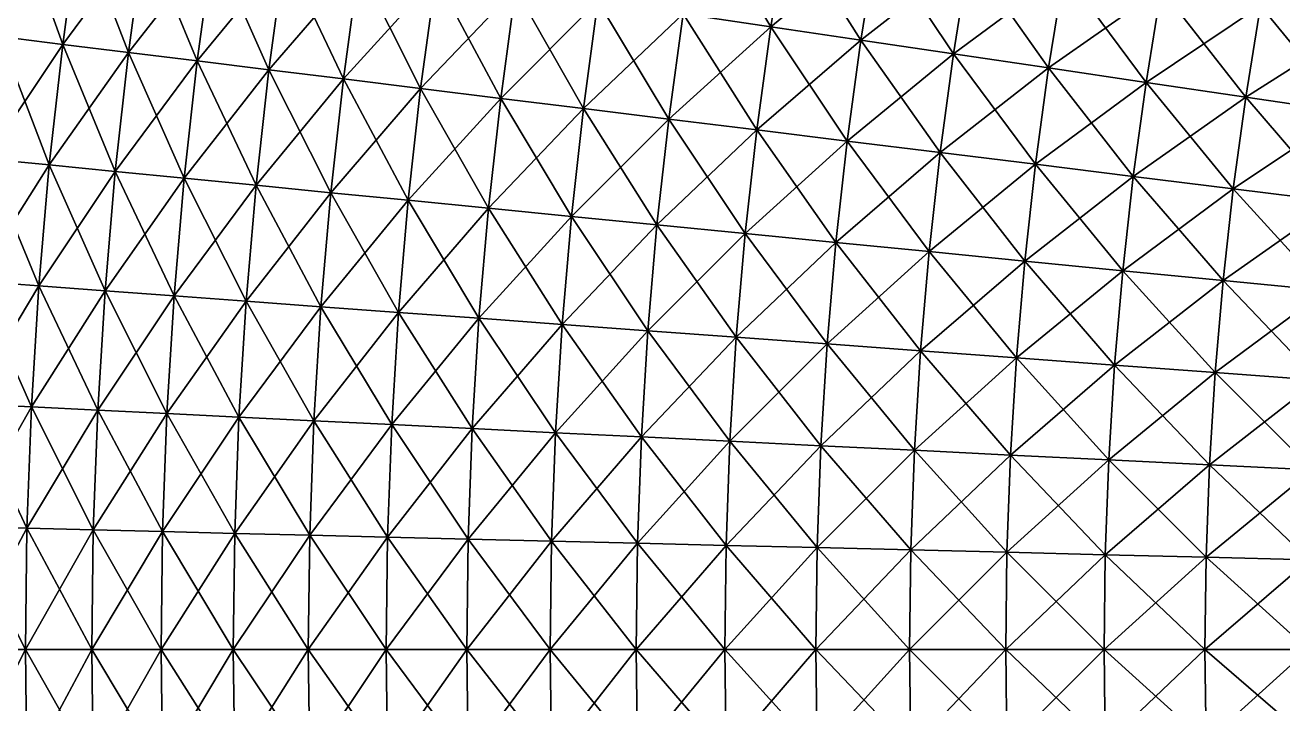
# Model space of a CAD drawing. Extents: x -1 to 0.97, y -0.99 to 0.99.
# Drawn here: x -0.8833 to -0.6619, y -0.0105 to 0.109 of the extents above; entities that cross this region are included whole.
import ezdxf

# ---------------------------------------------------------------- set-up
doc = ezdxf.new("R2010")
doc.units = 0

msp = doc.modelspace()

# ---------------------------------------------------------------- linework, layer by layer
for points in [[(-0.88782, 0.10699, 0.44673), (-0.87387, 0.1268, 0.46838), (-0.88491, 0.12843, 0.44673)], [(-0.87674, 0.10562, -0.46838), (-0.88782, 0.10699, -0.44673), (-0.88491, 0.12843, -0.44673)], [(-0.87674, 0.10562, -0.46838), (-0.88491, 0.12843, -0.44673), (-0.87387, 0.1268, -0.46838)], [(-0.75208, 0.10873, -0.64899), (-0.76751, 0.11102, -0.63033), (-0.76454, 0.12951, -0.63033)], [(-0.75208, 0.10873, -0.64899), (-0.76454, 0.12951, -0.63033), (-0.74917, 0.12685, -0.64899)], [(-0.88782, 0.10699, 0.44673), (-0.87674, 0.10562, 0.46838), (-0.87387, 0.1268, 0.46838)], [(-0.87674, 0.10562, 0.46838), (-0.86231, 0.12508, 0.48974), (-0.87387, 0.1268, 0.46838)], [(-0.86515, 0.10419, -0.48974), (-0.87674, 0.10562, -0.46838), (-0.87387, 0.1268, -0.46838)], [(-0.86515, 0.10419, -0.48974), (-0.87387, 0.1268, -0.46838), (-0.86231, 0.12508, -0.48974)], [(-0.76751, 0.11102, 0.63033), (-0.75208, 0.10873, 0.64899), (-0.74917, 0.12685, 0.64899)], [(-0.73621, 0.10638, -0.66726), (-0.75208, 0.10873, -0.64899), (-0.74917, 0.12685, -0.64899)], [(-0.75208, 0.10873, 0.64899), (-0.73336, 0.1241, 0.66726), (-0.74917, 0.12685, 0.64899)], [(-0.73621, 0.10638, -0.66726), (-0.74917, 0.12685, -0.64899), (-0.73336, 0.1241, -0.66726)], [(-0.87674, 0.10562, 0.46838), (-0.86515, 0.10419, 0.48974), (-0.86231, 0.12508, 0.48974)], [(-0.86515, 0.10419, 0.48974), (-0.85024, 0.12329, 0.51081), (-0.86231, 0.12508, 0.48974)], [(-0.85304, 0.1027, -0.51081), (-0.86515, 0.10419, -0.48974), (-0.86231, 0.12508, -0.48974)], [(-0.85304, 0.1027, -0.51081), (-0.86231, 0.12508, -0.48974), (-0.85024, 0.12329, -0.51081)], [(-0.75208, 0.10873, 0.64899), (-0.73621, 0.10638, 0.66726), (-0.73336, 0.1241, 0.66726)], [(-0.7199, 0.10396, -0.68512), (-0.73621, 0.10638, -0.66726), (-0.73336, 0.1241, -0.66726)], [(-0.73621, 0.10638, 0.66726), (-0.71711, 0.12128, 0.68512), (-0.73336, 0.1241, 0.66726)], [(-0.7199, 0.10396, -0.68512), (-0.73336, 0.1241, -0.66726), (-0.71711, 0.12128, -0.68512)], [(-0.86515, 0.10419, 0.48974), (-0.85304, 0.1027, 0.51081), (-0.85024, 0.12329, 0.51081)], [(-0.85304, 0.1027, 0.51081), (-0.83767, 0.12143, 0.53157), (-0.85024, 0.12329, 0.51081)], [(-0.84043, 0.10114, -0.53157), (-0.85304, 0.1027, -0.51081), (-0.85024, 0.12329, -0.51081)], [(-0.84043, 0.10114, -0.53157), (-0.85024, 0.12329, -0.51081), (-0.83767, 0.12143, -0.53157)], [(-0.85304, 0.1027, 0.51081), (-0.84043, 0.10114, 0.53157), (-0.83767, 0.12143, 0.53157)], [(-0.84043, 0.10114, 0.53157), (-0.8246, 0.11949, 0.55201), (-0.83767, 0.12143, 0.53157)], [(-0.82731, 0.09953, -0.55201), (-0.84043, 0.10114, -0.53157), (-0.83767, 0.12143, -0.53157)], [(-0.82731, 0.09953, -0.55201), (-0.83767, 0.12143, -0.53157), (-0.8246, 0.11949, -0.55201)], [(-0.73621, 0.10638, 0.66726), (-0.7199, 0.10396, 0.68512), (-0.71711, 0.12128, 0.68512)], [(-0.70316, 0.10147, -0.70258), (-0.7199, 0.10396, -0.68512), (-0.71711, 0.12128, -0.68512)], [(-0.7199, 0.10396, 0.68512), (-0.70044, 0.11839, 0.70258), (-0.71711, 0.12128, 0.68512)], [(-0.70316, 0.10147, -0.70258), (-0.71711, 0.12128, -0.68512), (-0.70044, 0.11839, -0.70258)], [(-0.84043, 0.10114, 0.53157), (-0.82731, 0.09953, 0.55201), (-0.8246, 0.11949, 0.55201)], [(-0.81371, 0.09785, -0.57212), (-0.82731, 0.09953, -0.55201), (-0.8246, 0.11949, -0.55201)], [(-0.82731, 0.09953, 0.55201), (-0.81104, 0.11748, 0.57212), (-0.8246, 0.11949, 0.55201)], [(-0.82731, 0.09953, 0.55201), (-0.81371, 0.09785, 0.57212), (-0.81104, 0.11748, 0.57212)], [(-0.81371, 0.09785, -0.57212), (-0.8246, 0.11949, -0.55201), (-0.81104, 0.11748, -0.57212)], [(-0.79962, 0.09611, -0.59188), (-0.81371, 0.09785, -0.57212), (-0.81104, 0.11748, -0.57212)], [(-0.81371, 0.09785, 0.57212), (-0.797, 0.11539, 0.59188), (-0.81104, 0.11748, 0.57212)], [(-0.79962, 0.09611, -0.59188), (-0.81104, 0.11748, -0.57212), (-0.797, 0.11539, -0.59188)], [(-0.7199, 0.10396, 0.68512), (-0.70316, 0.10147, 0.70258), (-0.70044, 0.11839, 0.70258)], [(-0.70316, 0.10147, 0.70258), (-0.68335, 0.11542, 0.71961), (-0.70044, 0.11839, 0.70258)], [(-0.686, 0.09893, -0.71961), (-0.70316, 0.10147, -0.70258), (-0.70044, 0.11839, -0.70258)], [(-0.686, 0.09893, -0.71961), (-0.70044, 0.11839, -0.70258), (-0.68335, 0.11542, -0.71961)], [(-0.81371, 0.09785, 0.57212), (-0.79962, 0.09611, 0.59188), (-0.797, 0.11539, 0.59188)], [(-0.78506, 0.09431, -0.61129), (-0.79962, 0.09611, -0.59188), (-0.797, 0.11539, -0.59188)], [(-0.79962, 0.09611, 0.59188), (-0.78249, 0.11324, 0.61129), (-0.797, 0.11539, 0.59188)], [(-0.78506, 0.09431, -0.61129), (-0.797, 0.11539, -0.59188), (-0.78249, 0.11324, -0.61129)], [(-0.70316, 0.10147, 0.70258), (-0.686, 0.09893, 0.71961), (-0.68335, 0.11542, 0.71961)], [(-0.686, 0.09893, 0.71961), (-0.66586, 0.11239, 0.7362), (-0.68335, 0.11542, 0.71961)], [(-0.66844, 0.09632, -0.7362), (-0.686, 0.09893, -0.71961), (-0.68335, 0.11542, -0.71961)], [(-0.66844, 0.09632, -0.7362), (-0.68335, 0.11542, -0.71961), (-0.66586, 0.11239, -0.7362)], [(-0.79962, 0.09611, 0.59188), (-0.78506, 0.09431, 0.61129), (-0.78249, 0.11324, 0.61129)], [(-0.77003, 0.09246, -0.63033), (-0.78506, 0.09431, -0.61129), (-0.78249, 0.11324, -0.61129)], [(-0.78506, 0.09431, 0.61129), (-0.76751, 0.11102, 0.63033), (-0.78249, 0.11324, 0.61129)], [(-0.77003, 0.09246, -0.63033), (-0.78249, 0.11324, -0.61129), (-0.76751, 0.11102, -0.63033)], [(-0.78506, 0.09431, 0.61129), (-0.77003, 0.09246, 0.63033), (-0.76751, 0.11102, 0.63033)], [(-0.75455, 0.09055, -0.64899), (-0.77003, 0.09246, -0.63033), (-0.76751, 0.11102, -0.63033)], [(-0.77003, 0.09246, 0.63033), (-0.75208, 0.10873, 0.64899), (-0.76751, 0.11102, 0.63033)], [(-0.75455, 0.09055, -0.64899), (-0.76751, 0.11102, -0.63033), (-0.75208, 0.10873, -0.64899)], [(-0.686, 0.09893, 0.71961), (-0.66844, 0.09632, 0.7362), (-0.66586, 0.11239, 0.7362)], [(-0.66844, 0.09632, 0.7362), (-0.64797, 0.10929, 0.75236), (-0.66586, 0.11239, 0.7362)], [(-0.65049, 0.09366, -0.75236), (-0.66844, 0.09632, -0.7362), (-0.66586, 0.11239, -0.7362)], [(-0.65049, 0.09366, -0.75236), (-0.66586, 0.11239, -0.7362), (-0.64797, 0.10929, -0.75236)], [(-0.77003, 0.09246, 0.63033), (-0.75455, 0.09055, 0.64899), (-0.75208, 0.10873, 0.64899)], [(-0.73862, 0.08859, -0.66726), (-0.75455, 0.09055, -0.64899), (-0.75208, 0.10873, -0.64899)], [(-0.75455, 0.09055, 0.64899), (-0.73621, 0.10638, 0.66726), (-0.75208, 0.10873, 0.64899)], [(-0.73862, 0.08859, -0.66726), (-0.75208, 0.10873, -0.64899), (-0.73621, 0.10638, -0.66726)], [(-0.66844, 0.09632, 0.7362), (-0.65049, 0.09366, 0.75236), (-0.64797, 0.10929, 0.75236)], [(-0.8902, 0.08548, 0.44673), (-0.87674, 0.10562, 0.46838), (-0.88782, 0.10699, 0.44673)], [(-0.8791, 0.08438, -0.46838), (-0.8902, 0.08548, -0.44673), (-0.88782, 0.10699, -0.44673)], [(-0.8791, 0.08438, -0.46838), (-0.88782, 0.10699, -0.44673), (-0.87674, 0.10562, -0.46838)], [(-0.75455, 0.09055, 0.64899), (-0.73862, 0.08859, 0.66726), (-0.73621, 0.10638, 0.66726)], [(-0.72226, 0.08657, -0.68512), (-0.73862, 0.08859, -0.66726), (-0.73621, 0.10638, -0.66726)], [(-0.73862, 0.08859, 0.66726), (-0.7199, 0.10396, 0.68512), (-0.73621, 0.10638, 0.66726)], [(-0.72226, 0.08657, -0.68512), (-0.73621, 0.10638, -0.66726), (-0.7199, 0.10396, -0.68512)], [(-0.8902, 0.08548, 0.44673), (-0.8791, 0.08438, 0.46838), (-0.87674, 0.10562, 0.46838)], [(-0.8791, 0.08438, 0.46838), (-0.86515, 0.10419, 0.48974), (-0.87674, 0.10562, 0.46838)], [(-0.86747, 0.08324, -0.48974), (-0.8791, 0.08438, -0.46838), (-0.87674, 0.10562, -0.46838)], [(-0.8791, 0.08438, 0.46838), (-0.86747, 0.08324, 0.48974), (-0.86515, 0.10419, 0.48974)], [(-0.86747, 0.08324, -0.48974), (-0.87674, 0.10562, -0.46838), (-0.86515, 0.10419, -0.48974)], [(-0.86747, 0.08324, 0.48974), (-0.85304, 0.1027, 0.51081), (-0.86515, 0.10419, 0.48974)], [(-0.85533, 0.08204, -0.51081), (-0.86747, 0.08324, -0.48974), (-0.86515, 0.10419, -0.48974)], [(-0.85533, 0.08204, -0.51081), (-0.86515, 0.10419, -0.48974), (-0.85304, 0.1027, -0.51081)], [(-0.86747, 0.08324, 0.48974), (-0.85533, 0.08204, 0.51081), (-0.85304, 0.1027, 0.51081)], [(-0.85533, 0.08204, 0.51081), (-0.84043, 0.10114, 0.53157), (-0.85304, 0.1027, 0.51081)], [(-0.84268, 0.0808, -0.53157), (-0.85533, 0.08204, -0.51081), (-0.85304, 0.1027, -0.51081)], [(-0.84268, 0.0808, -0.53157), (-0.85304, 0.1027, -0.51081), (-0.84043, 0.10114, -0.53157)], [(-0.73862, 0.08859, 0.66726), (-0.72226, 0.08657, 0.68512), (-0.7199, 0.10396, 0.68512)], [(-0.70546, 0.0845, -0.70258), (-0.72226, 0.08657, -0.68512), (-0.7199, 0.10396, -0.68512)], [(-0.72226, 0.08657, 0.68512), (-0.70316, 0.10147, 0.70258), (-0.7199, 0.10396, 0.68512)], [(-0.70546, 0.0845, -0.70258), (-0.7199, 0.10396, -0.68512), (-0.70316, 0.10147, -0.70258)], [(-0.85533, 0.08204, 0.51081), (-0.84268, 0.0808, 0.53157), (-0.84043, 0.10114, 0.53157)], [(-0.84268, 0.0808, 0.53157), (-0.82731, 0.09953, 0.55201), (-0.84043, 0.10114, 0.53157)], [(-0.82953, 0.0795, -0.55201), (-0.84268, 0.0808, -0.53157), (-0.84043, 0.10114, -0.53157)], [(-0.82953, 0.0795, -0.55201), (-0.84043, 0.10114, -0.53157), (-0.82731, 0.09953, -0.55201)], [(-0.72226, 0.08657, 0.68512), (-0.70546, 0.0845, 0.70258), (-0.70316, 0.10147, 0.70258)], [(-0.70546, 0.0845, 0.70258), (-0.686, 0.09893, 0.71961), (-0.70316, 0.10147, 0.70258)], [(-0.68825, 0.08237, -0.71961), (-0.70546, 0.0845, -0.70258), (-0.70316, 0.10147, -0.70258)], [(-0.68825, 0.08237, -0.71961), (-0.70316, 0.10147, -0.70258), (-0.686, 0.09893, -0.71961)], [(-0.84268, 0.0808, 0.53157), (-0.82953, 0.0795, 0.55201), (-0.82731, 0.09953, 0.55201)], [(-0.81589, 0.07816, -0.57212), (-0.82953, 0.0795, -0.55201), (-0.82731, 0.09953, -0.55201)], [(-0.82953, 0.0795, 0.55201), (-0.81371, 0.09785, 0.57212), (-0.82731, 0.09953, 0.55201)], [(-0.82953, 0.0795, 0.55201), (-0.81589, 0.07816, 0.57212), (-0.81371, 0.09785, 0.57212)], [(-0.81589, 0.07816, -0.57212), (-0.82731, 0.09953, -0.55201), (-0.81371, 0.09785, -0.57212)], [(-0.80177, 0.07677, -0.59188), (-0.81589, 0.07816, -0.57212), (-0.81371, 0.09785, -0.57212)], [(-0.81589, 0.07816, 0.57212), (-0.79962, 0.09611, 0.59188), (-0.81371, 0.09785, 0.57212)], [(-0.80177, 0.07677, -0.59188), (-0.81371, 0.09785, -0.57212), (-0.79962, 0.09611, -0.59188)], [(-0.70546, 0.0845, 0.70258), (-0.68825, 0.08237, 0.71961), (-0.686, 0.09893, 0.71961)], [(-0.68825, 0.08237, 0.71961), (-0.66844, 0.09632, 0.7362), (-0.686, 0.09893, 0.71961)], [(-0.67063, 0.0802, -0.7362), (-0.68825, 0.08237, -0.71961), (-0.686, 0.09893, -0.71961)], [(-0.67063, 0.0802, -0.7362), (-0.686, 0.09893, -0.71961), (-0.66844, 0.09632, -0.7362)], [(-0.81589, 0.07816, 0.57212), (-0.80177, 0.07677, 0.59188), (-0.79962, 0.09611, 0.59188)], [(-0.78716, 0.07533, -0.61129), (-0.80177, 0.07677, -0.59188), (-0.79962, 0.09611, -0.59188)], [(-0.80177, 0.07677, 0.59188), (-0.78506, 0.09431, 0.61129), (-0.79962, 0.09611, 0.59188)], [(-0.78716, 0.07533, -0.61129), (-0.79962, 0.09611, -0.59188), (-0.78506, 0.09431, -0.61129)], [(-0.68825, 0.08237, 0.71961), (-0.67063, 0.0802, 0.7362), (-0.66844, 0.09632, 0.7362)], [(-0.67063, 0.0802, 0.7362), (-0.65049, 0.09366, 0.75236), (-0.66844, 0.09632, 0.7362)], [(-0.65262, 0.07798, -0.75236), (-0.67063, 0.0802, -0.7362), (-0.66844, 0.09632, -0.7362)], [(-0.65262, 0.07798, -0.75236), (-0.66844, 0.09632, -0.7362), (-0.65049, 0.09366, -0.75236)], [(-0.80177, 0.07677, 0.59188), (-0.78716, 0.07533, 0.61129), (-0.78506, 0.09431, 0.61129)], [(-0.7721, 0.07385, -0.63033), (-0.78716, 0.07533, -0.61129), (-0.78506, 0.09431, -0.61129)], [(-0.78716, 0.07533, 0.61129), (-0.77003, 0.09246, 0.63033), (-0.78506, 0.09431, 0.61129)], [(-0.7721, 0.07385, -0.63033), (-0.78506, 0.09431, -0.61129), (-0.77003, 0.09246, -0.63033)], [(-0.67063, 0.0802, 0.7362), (-0.65262, 0.07798, 0.75236), (-0.65049, 0.09366, 0.75236)], [(-0.78716, 0.07533, 0.61129), (-0.7721, 0.07385, 0.63033), (-0.77003, 0.09246, 0.63033)], [(-0.75657, 0.07232, -0.64899), (-0.7721, 0.07385, -0.63033), (-0.77003, 0.09246, -0.63033)], [(-0.7721, 0.07385, 0.63033), (-0.75455, 0.09055, 0.64899), (-0.77003, 0.09246, 0.63033)], [(-0.75657, 0.07232, -0.64899), (-0.77003, 0.09246, -0.63033), (-0.75455, 0.09055, -0.64899)], [(-0.7721, 0.07385, 0.63033), (-0.75657, 0.07232, 0.64899), (-0.75455, 0.09055, 0.64899)], [(-0.7406, 0.07074, -0.66726), (-0.75657, 0.07232, -0.64899), (-0.75455, 0.09055, -0.64899)], [(-0.75657, 0.07232, 0.64899), (-0.73862, 0.08859, 0.66726), (-0.75455, 0.09055, 0.64899)], [(-0.75657, 0.07232, 0.64899), (-0.7406, 0.07074, 0.66726), (-0.73862, 0.08859, 0.66726)], [(-0.7406, 0.07074, -0.66726), (-0.75455, 0.09055, -0.64899), (-0.73862, 0.08859, -0.66726)], [(-0.72419, 0.06913, -0.68512), (-0.7406, 0.07074, -0.66726), (-0.73862, 0.08859, -0.66726)], [(-0.7406, 0.07074, 0.66726), (-0.72226, 0.08657, 0.68512), (-0.73862, 0.08859, 0.66726)], [(-0.72419, 0.06913, -0.68512), (-0.73862, 0.08859, -0.66726), (-0.72226, 0.08657, -0.68512)], [(-0.7406, 0.07074, 0.66726), (-0.72419, 0.06913, 0.68512), (-0.72226, 0.08657, 0.68512)], [(-0.70735, 0.06747, -0.70258), (-0.72419, 0.06913, -0.68512), (-0.72226, 0.08657, -0.68512)], [(-0.72419, 0.06913, 0.68512), (-0.70546, 0.0845, 0.70258), (-0.72226, 0.08657, 0.68512)], [(-0.70735, 0.06747, -0.70258), (-0.72226, 0.08657, -0.68512), (-0.70546, 0.0845, -0.70258)], [(-0.89206, 0.06392, 0.44673), (-0.8791, 0.08438, 0.46838), (-0.8902, 0.08548, 0.44673)], [(-0.88093, 0.06309, -0.46838), (-0.89206, 0.06392, -0.44673), (-0.8902, 0.08548, -0.44673)], [(-0.89206, 0.06392, 0.44673), (-0.88093, 0.06309, 0.46838), (-0.8791, 0.08438, 0.46838)], [(-0.88093, 0.06309, -0.46838), (-0.8902, 0.08548, -0.44673), (-0.8791, 0.08438, -0.46838)], [(-0.88093, 0.06309, 0.46838), (-0.86747, 0.08324, 0.48974), (-0.8791, 0.08438, 0.46838)], [(-0.86928, 0.06223, -0.48974), (-0.88093, 0.06309, -0.46838), (-0.8791, 0.08438, -0.46838)], [(-0.86928, 0.06223, -0.48974), (-0.8791, 0.08438, -0.46838), (-0.86747, 0.08324, -0.48974)], [(-0.72419, 0.06913, 0.68512), (-0.70735, 0.06747, 0.70258), (-0.70546, 0.0845, 0.70258)], [(-0.70735, 0.06747, 0.70258), (-0.68825, 0.08237, 0.71961), (-0.70546, 0.0845, 0.70258)], [(-0.69009, 0.06577, -0.71961), (-0.70735, 0.06747, -0.70258), (-0.70546, 0.0845, -0.70258)], [(-0.69009, 0.06577, -0.71961), (-0.70546, 0.0845, -0.70258), (-0.68825, 0.08237, -0.71961)], [(-0.88093, 0.06309, 0.46838), (-0.86928, 0.06223, 0.48974), (-0.86747, 0.08324, 0.48974)], [(-0.86928, 0.06223, 0.48974), (-0.85533, 0.08204, 0.51081), (-0.86747, 0.08324, 0.48974)], [(-0.85711, 0.06134, -0.51081), (-0.86928, 0.06223, -0.48974), (-0.86747, 0.08324, -0.48974)], [(-0.86928, 0.06223, 0.48974), (-0.85711, 0.06134, 0.51081), (-0.85533, 0.08204, 0.51081)], [(-0.85711, 0.06134, -0.51081), (-0.86747, 0.08324, -0.48974), (-0.85533, 0.08204, -0.51081)], [(-0.85711, 0.06134, 0.51081), (-0.84268, 0.0808, 0.53157), (-0.85533, 0.08204, 0.51081)], [(-0.84444, 0.0604, -0.53157), (-0.85711, 0.06134, -0.51081), (-0.85533, 0.08204, -0.51081)], [(-0.84444, 0.0604, -0.53157), (-0.85533, 0.08204, -0.51081), (-0.84268, 0.0808, -0.53157)], [(-0.70735, 0.06747, 0.70258), (-0.69009, 0.06577, 0.71961), (-0.68825, 0.08237, 0.71961)], [(-0.69009, 0.06577, 0.71961), (-0.67063, 0.0802, 0.7362), (-0.68825, 0.08237, 0.71961)], [(-0.67242, 0.06403, -0.7362), (-0.69009, 0.06577, -0.71961), (-0.68825, 0.08237, -0.71961)], [(-0.67242, 0.06403, -0.7362), (-0.68825, 0.08237, -0.71961), (-0.67063, 0.0802, -0.7362)], [(-0.85711, 0.06134, 0.51081), (-0.84444, 0.0604, 0.53157), (-0.84268, 0.0808, 0.53157)], [(-0.84444, 0.0604, 0.53157), (-0.82953, 0.0795, 0.55201), (-0.84268, 0.0808, 0.53157)], [(-0.83126, 0.05943, -0.55201), (-0.84444, 0.0604, -0.53157), (-0.84268, 0.0808, -0.53157)], [(-0.83126, 0.05943, -0.55201), (-0.84268, 0.0808, -0.53157), (-0.82953, 0.0795, -0.55201)], [(-0.69009, 0.06577, 0.71961), (-0.67242, 0.06403, 0.7362), (-0.67063, 0.0802, 0.7362)], [(-0.67242, 0.06403, 0.7362), (-0.65262, 0.07798, 0.75236), (-0.67063, 0.0802, 0.7362)], [(-0.65436, 0.06225, -0.75236), (-0.67242, 0.06403, -0.7362), (-0.67063, 0.0802, -0.7362)], [(-0.65436, 0.06225, -0.75236), (-0.67063, 0.0802, -0.7362), (-0.65262, 0.07798, -0.75236)], [(-0.84444, 0.0604, 0.53157), (-0.83126, 0.05943, 0.55201), (-0.82953, 0.0795, 0.55201)], [(-0.81759, 0.05842, -0.57212), (-0.83126, 0.05943, -0.55201), (-0.82953, 0.0795, -0.55201)], [(-0.83126, 0.05943, 0.55201), (-0.81589, 0.07816, 0.57212), (-0.82953, 0.0795, 0.55201)], [(-0.83126, 0.05943, 0.55201), (-0.81759, 0.05842, 0.57212), (-0.81589, 0.07816, 0.57212)], [(-0.81759, 0.05842, -0.57212), (-0.82953, 0.0795, -0.55201), (-0.81589, 0.07816, -0.57212)], [(-0.80344, 0.05738, -0.59188), (-0.81759, 0.05842, -0.57212), (-0.81589, 0.07816, -0.57212)], [(-0.81759, 0.05842, 0.57212), (-0.80177, 0.07677, 0.59188), (-0.81589, 0.07816, 0.57212)], [(-0.80344, 0.05738, -0.59188), (-0.81589, 0.07816, -0.57212), (-0.80177, 0.07677, -0.59188)], [(-0.67242, 0.06403, 0.7362), (-0.65436, 0.06225, 0.75236), (-0.65262, 0.07798, 0.75236)], [(-0.81759, 0.05842, 0.57212), (-0.80344, 0.05738, 0.59188), (-0.80177, 0.07677, 0.59188)], [(-0.7888, 0.0563, -0.61129), (-0.80344, 0.05738, -0.59188), (-0.80177, 0.07677, -0.59188)], [(-0.80344, 0.05738, 0.59188), (-0.78716, 0.07533, 0.61129), (-0.80177, 0.07677, 0.59188)], [(-0.80344, 0.05738, 0.59188), (-0.7888, 0.0563, 0.61129), (-0.78716, 0.07533, 0.61129)], [(-0.7888, 0.0563, -0.61129), (-0.80177, 0.07677, -0.59188), (-0.78716, 0.07533, -0.61129)], [(-0.7737, 0.05518, -0.63033), (-0.7888, 0.0563, -0.61129), (-0.78716, 0.07533, -0.61129)], [(-0.7888, 0.0563, 0.61129), (-0.7721, 0.07385, 0.63033), (-0.78716, 0.07533, 0.61129)], [(-0.7737, 0.05518, -0.63033), (-0.78716, 0.07533, -0.61129), (-0.7721, 0.07385, -0.63033)], [(-0.7888, 0.0563, 0.61129), (-0.7737, 0.05518, 0.63033), (-0.7721, 0.07385, 0.63033)], [(-0.75815, 0.05404, -0.64899), (-0.7737, 0.05518, -0.63033), (-0.7721, 0.07385, -0.63033)], [(-0.7737, 0.05518, 0.63033), (-0.75657, 0.07232, 0.64899), (-0.7721, 0.07385, 0.63033)], [(-0.75815, 0.05404, -0.64899), (-0.7721, 0.07385, -0.63033), (-0.75657, 0.07232, -0.64899)], [(-0.7737, 0.05518, 0.63033), (-0.75815, 0.05404, 0.64899), (-0.75657, 0.07232, 0.64899)], [(-0.74214, 0.05286, -0.66726), (-0.75815, 0.05404, -0.64899), (-0.75657, 0.07232, -0.64899)], [(-0.75815, 0.05404, 0.64899), (-0.7406, 0.07074, 0.66726), (-0.75657, 0.07232, 0.64899)], [(-0.74214, 0.05286, -0.66726), (-0.75657, 0.07232, -0.64899), (-0.7406, 0.07074, -0.66726)], [(-0.75815, 0.05404, 0.64899), (-0.74214, 0.05286, 0.66726), (-0.7406, 0.07074, 0.66726)], [(-0.7257, 0.05164, -0.68512), (-0.74214, 0.05286, -0.66726), (-0.7406, 0.07074, -0.66726)], [(-0.74214, 0.05286, 0.66726), (-0.72419, 0.06913, 0.68512), (-0.7406, 0.07074, 0.66726)], [(-0.74214, 0.05286, 0.66726), (-0.7257, 0.05164, 0.68512), (-0.72419, 0.06913, 0.68512)], [(-0.7257, 0.05164, -0.68512), (-0.7406, 0.07074, -0.66726), (-0.72419, 0.06913, -0.68512)], [(-0.70882, 0.0504, -0.70258), (-0.7257, 0.05164, -0.68512), (-0.72419, 0.06913, -0.68512)], [(-0.7257, 0.05164, 0.68512), (-0.70735, 0.06747, 0.70258), (-0.72419, 0.06913, 0.68512)], [(-0.70882, 0.0504, -0.70258), (-0.72419, 0.06913, -0.68512), (-0.70735, 0.06747, -0.70258)], [(-0.7257, 0.05164, 0.68512), (-0.70882, 0.0504, 0.70258), (-0.70735, 0.06747, 0.70258)], [(-0.70882, 0.0504, 0.70258), (-0.69009, 0.06577, 0.71961), (-0.70735, 0.06747, 0.70258)], [(-0.69153, 0.04912, -0.71961), (-0.70882, 0.0504, -0.70258), (-0.70735, 0.06747, -0.70258)], [(-0.69153, 0.04912, -0.71961), (-0.70735, 0.06747, -0.70258), (-0.69009, 0.06577, -0.71961)], [(-0.70882, 0.0504, 0.70258), (-0.69153, 0.04912, 0.71961), (-0.69009, 0.06577, 0.71961)], [(-0.69153, 0.04912, 0.71961), (-0.67242, 0.06403, 0.7362), (-0.69009, 0.06577, 0.71961)], [(-0.67382, 0.04782, -0.7362), (-0.69153, 0.04912, -0.71961), (-0.69009, 0.06577, -0.71961)], [(-0.67382, 0.04782, -0.7362), (-0.69009, 0.06577, -0.71961), (-0.67242, 0.06403, -0.7362)], [(-0.89339, 0.04231, 0.44673), (-0.88093, 0.06309, 0.46838), (-0.89206, 0.06392, 0.44673)], [(-0.88224, 0.04177, -0.46838), (-0.89339, 0.04231, -0.44673), (-0.89206, 0.06392, -0.44673)], [(-0.89339, 0.04231, 0.44673), (-0.88224, 0.04177, 0.46838), (-0.88093, 0.06309, 0.46838)], [(-0.88224, 0.04177, -0.46838), (-0.89206, 0.06392, -0.44673), (-0.88093, 0.06309, -0.46838)], [(-0.88224, 0.04177, 0.46838), (-0.86928, 0.06223, 0.48974), (-0.88093, 0.06309, 0.46838)], [(-0.87057, 0.04119, -0.48974), (-0.88224, 0.04177, -0.46838), (-0.88093, 0.06309, -0.46838)], [(-0.88224, 0.04177, 0.46838), (-0.87057, 0.04119, 0.48974), (-0.86928, 0.06223, 0.48974)], [(-0.87057, 0.04119, -0.48974), (-0.88093, 0.06309, -0.46838), (-0.86928, 0.06223, -0.48974)], [(-0.87057, 0.04119, 0.48974), (-0.85711, 0.06134, 0.51081), (-0.86928, 0.06223, 0.48974)], [(-0.85839, 0.04059, -0.51081), (-0.87057, 0.04119, -0.48974), (-0.86928, 0.06223, -0.48974)], [(-0.85839, 0.04059, -0.51081), (-0.86928, 0.06223, -0.48974), (-0.85711, 0.06134, -0.51081)], [(-0.69153, 0.04912, 0.71961), (-0.67382, 0.04782, 0.7362), (-0.67242, 0.06403, 0.7362)], [(-0.67382, 0.04782, 0.7362), (-0.65436, 0.06225, 0.75236), (-0.67242, 0.06403, 0.7362)], [(-0.65572, 0.04648, -0.75236), (-0.67382, 0.04782, -0.7362), (-0.67242, 0.06403, -0.7362)], [(-0.67382, 0.04782, 0.7362), (-0.65572, 0.04648, 0.75236), (-0.65436, 0.06225, 0.75236)], [(-0.65572, 0.04648, -0.75236), (-0.67242, 0.06403, -0.7362), (-0.65436, 0.06225, -0.75236)], [(-0.87057, 0.04119, 0.48974), (-0.85839, 0.04059, 0.51081), (-0.85711, 0.06134, 0.51081)], [(-0.85839, 0.04059, 0.51081), (-0.84444, 0.0604, 0.53157), (-0.85711, 0.06134, 0.51081)], [(-0.8457, 0.03997, -0.53157), (-0.85839, 0.04059, -0.51081), (-0.85711, 0.06134, -0.51081)], [(-0.85839, 0.04059, 0.51081), (-0.8457, 0.03997, 0.53157), (-0.84444, 0.0604, 0.53157)], [(-0.8457, 0.03997, -0.53157), (-0.85711, 0.06134, -0.51081), (-0.84444, 0.0604, -0.53157)], [(-0.8457, 0.03997, 0.53157), (-0.83126, 0.05943, 0.55201), (-0.84444, 0.0604, 0.53157)], [(-0.8325, 0.03932, -0.55201), (-0.8457, 0.03997, -0.53157), (-0.84444, 0.0604, -0.53157)], [(-0.8325, 0.03932, -0.55201), (-0.84444, 0.0604, -0.53157), (-0.83126, 0.05943, -0.55201)], [(-0.8457, 0.03997, 0.53157), (-0.8325, 0.03932, 0.55201), (-0.83126, 0.05943, 0.55201)], [(-0.81881, 0.03865, -0.57212), (-0.8325, 0.03932, -0.55201), (-0.83126, 0.05943, -0.55201)], [(-0.8325, 0.03932, 0.55201), (-0.81759, 0.05842, 0.57212), (-0.83126, 0.05943, 0.55201)], [(-0.8325, 0.03932, 0.55201), (-0.81881, 0.03865, 0.57212), (-0.81759, 0.05842, 0.57212)], [(-0.81881, 0.03865, -0.57212), (-0.83126, 0.05943, -0.55201), (-0.81759, 0.05842, -0.57212)], [(-0.80463, 0.03795, -0.59188), (-0.81881, 0.03865, -0.57212), (-0.81759, 0.05842, -0.57212)], [(-0.81881, 0.03865, 0.57212), (-0.80344, 0.05738, 0.59188), (-0.81759, 0.05842, 0.57212)], [(-0.80463, 0.03795, -0.59188), (-0.81759, 0.05842, -0.57212), (-0.80344, 0.05738, -0.59188)], [(-0.81881, 0.03865, 0.57212), (-0.80463, 0.03795, 0.59188), (-0.80344, 0.05738, 0.59188)], [(-0.78998, 0.03723, -0.61129), (-0.80463, 0.03795, -0.59188), (-0.80344, 0.05738, -0.59188)], [(-0.80463, 0.03795, 0.59188), (-0.7888, 0.0563, 0.61129), (-0.80344, 0.05738, 0.59188)], [(-0.80463, 0.03795, 0.59188), (-0.78998, 0.03723, 0.61129), (-0.7888, 0.0563, 0.61129)], [(-0.78998, 0.03723, -0.61129), (-0.80344, 0.05738, -0.59188), (-0.7888, 0.0563, -0.61129)], [(-0.77485, 0.03649, -0.63033), (-0.78998, 0.03723, -0.61129), (-0.7888, 0.0563, -0.61129)], [(-0.78998, 0.03723, 0.61129), (-0.7737, 0.05518, 0.63033), (-0.7888, 0.0563, 0.61129)], [(-0.77485, 0.03649, -0.63033), (-0.7888, 0.0563, -0.61129), (-0.7737, 0.05518, -0.63033)], [(-0.78998, 0.03723, 0.61129), (-0.77485, 0.03649, 0.63033), (-0.7737, 0.05518, 0.63033)], [(-0.75927, 0.03572, -0.64899), (-0.77485, 0.03649, -0.63033), (-0.7737, 0.05518, -0.63033)], [(-0.77485, 0.03649, 0.63033), (-0.75815, 0.05404, 0.64899), (-0.7737, 0.05518, 0.63033)], [(-0.77485, 0.03649, 0.63033), (-0.75927, 0.03572, 0.64899), (-0.75815, 0.05404, 0.64899)], [(-0.75927, 0.03572, -0.64899), (-0.7737, 0.05518, -0.63033), (-0.75815, 0.05404, -0.64899)], [(-0.74324, 0.03494, -0.66726), (-0.75927, 0.03572, -0.64899), (-0.75815, 0.05404, -0.64899)], [(-0.75927, 0.03572, 0.64899), (-0.74214, 0.05286, 0.66726), (-0.75815, 0.05404, 0.64899)], [(-0.74324, 0.03494, -0.66726), (-0.75815, 0.05404, -0.64899), (-0.74214, 0.05286, -0.66726)], [(-0.75927, 0.03572, 0.64899), (-0.74324, 0.03494, 0.66726), (-0.74214, 0.05286, 0.66726)], [(-0.72677, 0.03413, -0.68512), (-0.74324, 0.03494, -0.66726), (-0.74214, 0.05286, -0.66726)], [(-0.74324, 0.03494, 0.66726), (-0.7257, 0.05164, 0.68512), (-0.74214, 0.05286, 0.66726)], [(-0.74324, 0.03494, 0.66726), (-0.72677, 0.03413, 0.68512), (-0.7257, 0.05164, 0.68512)], [(-0.72677, 0.03413, -0.68512), (-0.74214, 0.05286, -0.66726), (-0.7257, 0.05164, -0.68512)], [(-0.70987, 0.0333, -0.70258), (-0.72677, 0.03413, -0.68512), (-0.7257, 0.05164, -0.68512)], [(-0.72677, 0.03413, 0.68512), (-0.70882, 0.0504, 0.70258), (-0.7257, 0.05164, 0.68512)], [(-0.70987, 0.0333, -0.70258), (-0.7257, 0.05164, -0.68512), (-0.70882, 0.0504, -0.70258)], [(-0.72677, 0.03413, 0.68512), (-0.70987, 0.0333, 0.70258), (-0.70882, 0.0504, 0.70258)], [(-0.70987, 0.0333, 0.70258), (-0.69153, 0.04912, 0.71961), (-0.70882, 0.0504, 0.70258)], [(-0.69255, 0.03245, -0.71961), (-0.70987, 0.0333, -0.70258), (-0.70882, 0.0504, -0.70258)], [(-0.70987, 0.0333, 0.70258), (-0.69255, 0.03245, 0.71961), (-0.69153, 0.04912, 0.71961)], [(-0.69255, 0.03245, -0.71961), (-0.70882, 0.0504, -0.70258), (-0.69153, 0.04912, -0.71961)], [(-0.69255, 0.03245, 0.71961), (-0.67382, 0.04782, 0.7362), (-0.69153, 0.04912, 0.71961)], [(-0.67482, 0.03158, -0.7362), (-0.69255, 0.03245, -0.71961), (-0.69153, 0.04912, -0.71961)], [(-0.67482, 0.03158, -0.7362), (-0.69153, 0.04912, -0.71961), (-0.67382, 0.04782, -0.7362)], [(-0.69255, 0.03245, 0.71961), (-0.67482, 0.03158, 0.7362), (-0.67382, 0.04782, 0.7362)], [(-0.67482, 0.03158, 0.7362), (-0.65572, 0.04648, 0.75236), (-0.67382, 0.04782, 0.7362)], [(-0.65669, 0.03069, -0.75236), (-0.67482, 0.03158, -0.7362), (-0.67382, 0.04782, -0.7362)], [(-0.65669, 0.03069, -0.75236), (-0.67382, 0.04782, -0.7362), (-0.65572, 0.04648, -0.75236)], [(-0.67482, 0.03158, 0.7362), (-0.65669, 0.03069, 0.75236), (-0.65572, 0.04648, 0.75236)], [(-0.89419, 0.02069, 0.44673), (-0.88224, 0.04177, 0.46838), (-0.89339, 0.04231, 0.44673)], [(-0.88303, 0.02041, -0.46838), (-0.89419, 0.02069, -0.44673), (-0.89339, 0.04231, -0.44673)], [(-0.88303, 0.02041, -0.46838), (-0.89339, 0.04231, -0.44673), (-0.88224, 0.04177, -0.46838)], [(-0.89419, 0.02069, 0.44673), (-0.88303, 0.02041, 0.46838), (-0.88224, 0.04177, 0.46838)], [(-0.88303, 0.02041, 0.46838), (-0.87057, 0.04119, 0.48974), (-0.88224, 0.04177, 0.46838)], [(-0.87135, 0.02013, -0.48974), (-0.88303, 0.02041, -0.46838), (-0.88224, 0.04177, -0.46838)], [(-0.88303, 0.02041, 0.46838), (-0.87135, 0.02013, 0.48974), (-0.87057, 0.04119, 0.48974)], [(-0.87135, 0.02013, -0.48974), (-0.88224, 0.04177, -0.46838), (-0.87057, 0.04119, -0.48974)], [(-0.87135, 0.02013, 0.48974), (-0.85839, 0.04059, 0.51081), (-0.87057, 0.04119, 0.48974)], [(-0.85916, 0.01983, -0.51081), (-0.87135, 0.02013, -0.48974), (-0.87057, 0.04119, -0.48974)], [(-0.87135, 0.02013, 0.48974), (-0.85916, 0.01983, 0.51081), (-0.85839, 0.04059, 0.51081)], [(-0.85916, 0.01983, -0.51081), (-0.87057, 0.04119, -0.48974), (-0.85839, 0.04059, -0.51081)], [(-0.85916, 0.01983, 0.51081), (-0.8457, 0.03997, 0.53157), (-0.85839, 0.04059, 0.51081)], [(-0.84645, 0.01951, -0.53157), (-0.85916, 0.01983, -0.51081), (-0.85839, 0.04059, -0.51081)], [(-0.85916, 0.01983, 0.51081), (-0.84645, 0.01951, 0.53157), (-0.8457, 0.03997, 0.53157)], [(-0.84645, 0.01951, -0.53157), (-0.85839, 0.04059, -0.51081), (-0.8457, 0.03997, -0.53157)], [(-0.84645, 0.01951, 0.53157), (-0.8325, 0.03932, 0.55201), (-0.8457, 0.03997, 0.53157)], [(-0.83324, 0.01919, -0.55201), (-0.84645, 0.01951, -0.53157), (-0.8457, 0.03997, -0.53157)], [(-0.83324, 0.01919, -0.55201), (-0.8457, 0.03997, -0.53157), (-0.8325, 0.03932, -0.55201)], [(-0.84645, 0.01951, 0.53157), (-0.83324, 0.01919, 0.55201), (-0.8325, 0.03932, 0.55201)], [(-0.81954, 0.01885, -0.57212), (-0.83324, 0.01919, -0.55201), (-0.8325, 0.03932, -0.55201)], [(-0.83324, 0.01919, 0.55201), (-0.81881, 0.03865, 0.57212), (-0.8325, 0.03932, 0.55201)], [(-0.83324, 0.01919, 0.55201), (-0.81954, 0.01885, 0.57212), (-0.81881, 0.03865, 0.57212)], [(-0.81954, 0.01885, -0.57212), (-0.8325, 0.03932, -0.55201), (-0.81881, 0.03865, -0.57212)], [(-0.80535, 0.0185, -0.59188), (-0.81954, 0.01885, -0.57212), (-0.81881, 0.03865, -0.57212)], [(-0.81954, 0.01885, 0.57212), (-0.80463, 0.03795, 0.59188), (-0.81881, 0.03865, 0.57212)], [(-0.81954, 0.01885, 0.57212), (-0.80535, 0.0185, 0.59188), (-0.80463, 0.03795, 0.59188)], [(-0.80535, 0.0185, -0.59188), (-0.81881, 0.03865, -0.57212), (-0.80463, 0.03795, -0.59188)], [(-0.79068, 0.01814, -0.61129), (-0.80535, 0.0185, -0.59188), (-0.80463, 0.03795, -0.59188)], [(-0.80535, 0.0185, 0.59188), (-0.78998, 0.03723, 0.61129), (-0.80463, 0.03795, 0.59188)], [(-0.79068, 0.01814, -0.61129), (-0.80463, 0.03795, -0.59188), (-0.78998, 0.03723, -0.61129)], [(-0.80535, 0.0185, 0.59188), (-0.79068, 0.01814, 0.61129), (-0.78998, 0.03723, 0.61129)], [(-0.77554, 0.01777, -0.63033), (-0.79068, 0.01814, -0.61129), (-0.78998, 0.03723, -0.61129)], [(-0.79068, 0.01814, 0.61129), (-0.77485, 0.03649, 0.63033), (-0.78998, 0.03723, 0.61129)], [(-0.79068, 0.01814, 0.61129), (-0.77554, 0.01777, 0.63033), (-0.77485, 0.03649, 0.63033)], [(-0.77554, 0.01777, -0.63033), (-0.78998, 0.03723, -0.61129), (-0.77485, 0.03649, -0.63033)], [(-0.75995, 0.01739, -0.64899), (-0.77554, 0.01777, -0.63033), (-0.77485, 0.03649, -0.63033)], [(-0.77554, 0.01777, 0.63033), (-0.75927, 0.03572, 0.64899), (-0.77485, 0.03649, 0.63033)], [(-0.77554, 0.01777, 0.63033), (-0.75995, 0.01739, 0.64899), (-0.75927, 0.03572, 0.64899)], [(-0.75995, 0.01739, -0.64899), (-0.77485, 0.03649, -0.63033), (-0.75927, 0.03572, -0.64899)], [(-0.7439, 0.017, -0.66726), (-0.75995, 0.01739, -0.64899), (-0.75927, 0.03572, -0.64899)], [(-0.75995, 0.01739, 0.64899), (-0.74324, 0.03494, 0.66726), (-0.75927, 0.03572, 0.64899)], [(-0.7439, 0.017, -0.66726), (-0.75927, 0.03572, -0.64899), (-0.74324, 0.03494, -0.66726)], [(-0.75995, 0.01739, 0.64899), (-0.7439, 0.017, 0.66726), (-0.74324, 0.03494, 0.66726)], [(-0.72742, 0.01659, -0.68512), (-0.7439, 0.017, -0.66726), (-0.74324, 0.03494, -0.66726)], [(-0.7439, 0.017, 0.66726), (-0.72677, 0.03413, 0.68512), (-0.74324, 0.03494, 0.66726)], [(-0.7439, 0.017, 0.66726), (-0.72742, 0.01659, 0.68512), (-0.72677, 0.03413, 0.68512)], [(-0.72742, 0.01659, -0.68512), (-0.74324, 0.03494, -0.66726), (-0.72677, 0.03413, -0.68512)], [(-0.7105, 0.01618, -0.70258), (-0.72742, 0.01659, -0.68512), (-0.72677, 0.03413, -0.68512)], [(-0.72742, 0.01659, 0.68512), (-0.70987, 0.0333, 0.70258), (-0.72677, 0.03413, 0.68512)], [(-0.72742, 0.01659, 0.68512), (-0.7105, 0.01618, 0.70258), (-0.70987, 0.0333, 0.70258)], [(-0.7105, 0.01618, -0.70258), (-0.72677, 0.03413, -0.68512), (-0.70987, 0.0333, -0.70258)], [(-0.7105, 0.01618, 0.70258), (-0.69255, 0.03245, 0.71961), (-0.70987, 0.0333, 0.70258)], [(-0.69317, 0.01575, -0.71961), (-0.7105, 0.01618, -0.70258), (-0.70987, 0.0333, -0.70258)], [(-0.69317, 0.01575, -0.71961), (-0.70987, 0.0333, -0.70258), (-0.69255, 0.03245, -0.71961)], [(-0.7105, 0.01618, 0.70258), (-0.69317, 0.01575, 0.71961), (-0.69255, 0.03245, 0.71961)], [(-0.69317, 0.01575, 0.71961), (-0.67482, 0.03158, 0.7362), (-0.69255, 0.03245, 0.71961)], [(-0.67542, 0.01532, -0.7362), (-0.69317, 0.01575, -0.71961), (-0.69255, 0.03245, -0.71961)], [(-0.69317, 0.01575, 0.71961), (-0.67542, 0.01532, 0.7362), (-0.67482, 0.03158, 0.7362)], [(-0.67542, 0.01532, -0.7362), (-0.69255, 0.03245, -0.71961), (-0.67482, 0.03158, -0.7362)], [(-0.67542, 0.01532, 0.7362), (-0.65669, 0.03069, 0.75236), (-0.67482, 0.03158, 0.7362)], [(-0.65727, 0.01487, -0.75236), (-0.67542, 0.01532, -0.7362), (-0.67482, 0.03158, -0.7362)], [(-0.65727, 0.01487, -0.75236), (-0.67482, 0.03158, -0.7362), (-0.65669, 0.03069, -0.75236)], [(-0.67542, 0.01532, 0.7362), (-0.65727, 0.01487, 0.75236), (-0.65669, 0.03069, 0.75236)], [(-0.89445, -0.00095, 0.44673), (-0.88303, 0.02041, 0.46838), (-0.89419, 0.02069, 0.44673)], [(-0.88329, -0.00095, -0.46838), (-0.89445, -0.00095, -0.44673), (-0.89419, 0.02069, -0.44673)], [(-0.89445, -0.00095, 0.44673), (-0.88329, -0.00095, 0.46838), (-0.88303, 0.02041, 0.46838)], [(-0.88329, -0.00095, -0.46838), (-0.89419, 0.02069, -0.44673), (-0.88303, 0.02041, -0.46838)], [(-0.88329, -0.00095, 0.46838), (-0.87135, 0.02013, 0.48974), (-0.88303, 0.02041, 0.46838)], [(-0.87161, -0.00095, -0.48974), (-0.88329, -0.00095, -0.46838), (-0.88303, 0.02041, -0.46838)], [(-0.88329, -0.00095, 0.46838), (-0.87161, -0.00095, 0.48974), (-0.87135, 0.02013, 0.48974)], [(-0.87161, -0.00095, -0.48974), (-0.88303, 0.02041, -0.46838), (-0.87135, 0.02013, -0.48974)], [(-0.87161, -0.00095, 0.48974), (-0.85916, 0.01983, 0.51081), (-0.87135, 0.02013, 0.48974)], [(-0.85941, -0.00095, -0.51081), (-0.87161, -0.00095, -0.48974), (-0.87135, 0.02013, -0.48974)], [(-0.85941, -0.00095, -0.51081), (-0.87135, 0.02013, -0.48974), (-0.85916, 0.01983, -0.51081)], [(-0.87161, -0.00095, 0.48974), (-0.85941, -0.00095, 0.51081), (-0.85916, 0.01983, 0.51081)], [(-0.85941, -0.00095, 0.51081), (-0.84645, 0.01951, 0.53157), (-0.85916, 0.01983, 0.51081)], [(-0.8467, -0.00095, -0.53157), (-0.85941, -0.00095, -0.51081), (-0.85916, 0.01983, -0.51081)], [(-0.85941, -0.00095, 0.51081), (-0.8467, -0.00095, 0.53157), (-0.84645, 0.01951, 0.53157)], [(-0.8467, -0.00095, -0.53157), (-0.85916, 0.01983, -0.51081), (-0.84645, 0.01951, -0.53157)], [(-0.8467, -0.00095, 0.53157), (-0.83324, 0.01919, 0.55201), (-0.84645, 0.01951, 0.53157)], [(-0.83349, -0.00095, -0.55201), (-0.8467, -0.00095, -0.53157), (-0.84645, 0.01951, -0.53157)], [(-0.8467, -0.00095, 0.53157), (-0.83349, -0.00095, 0.55201), (-0.83324, 0.01919, 0.55201)], [(-0.83349, -0.00095, -0.55201), (-0.84645, 0.01951, -0.53157), (-0.83324, 0.01919, -0.55201)], [(-0.81978, -0.00095, -0.57212), (-0.83349, -0.00095, -0.55201), (-0.83324, 0.01919, -0.55201)], [(-0.83349, -0.00095, 0.55201), (-0.81954, 0.01885, 0.57212), (-0.83324, 0.01919, 0.55201)], [(-0.83349, -0.00095, 0.55201), (-0.81978, -0.00095, 0.57212), (-0.81954, 0.01885, 0.57212)], [(-0.81978, -0.00095, -0.57212), (-0.83324, 0.01919, -0.55201), (-0.81954, 0.01885, -0.57212)], [(-0.80559, -0.00095, -0.59188), (-0.81978, -0.00095, -0.57212), (-0.81954, 0.01885, -0.57212)], [(-0.81978, -0.00095, 0.57212), (-0.80535, 0.0185, 0.59188), (-0.81954, 0.01885, 0.57212)], [(-0.81978, -0.00095, 0.57212), (-0.80559, -0.00095, 0.59188), (-0.80535, 0.0185, 0.59188)], [(-0.80559, -0.00095, -0.59188), (-0.81954, 0.01885, -0.57212), (-0.80535, 0.0185, -0.59188)], [(-0.79091, -0.00095, -0.61129), (-0.80559, -0.00095, -0.59188), (-0.80535, 0.0185, -0.59188)], [(-0.80559, -0.00095, 0.59188), (-0.79068, 0.01814, 0.61129), (-0.80535, 0.0185, 0.59188)], [(-0.80559, -0.00095, 0.59188), (-0.79091, -0.00095, 0.61129), (-0.79068, 0.01814, 0.61129)], [(-0.79091, -0.00095, -0.61129), (-0.80535, 0.0185, -0.59188), (-0.79068, 0.01814, -0.61129)], [(-0.77577, -0.00095, -0.63033), (-0.79091, -0.00095, -0.61129), (-0.79068, 0.01814, -0.61129)], [(-0.79091, -0.00095, 0.61129), (-0.77554, 0.01777, 0.63033), (-0.79068, 0.01814, 0.61129)], [(-0.79091, -0.00095, 0.61129), (-0.77577, -0.00095, 0.63033), (-0.77554, 0.01777, 0.63033)], [(-0.77577, -0.00095, -0.63033), (-0.79068, 0.01814, -0.61129), (-0.77554, 0.01777, -0.63033)], [(-0.76017, -0.00095, -0.64899), (-0.77577, -0.00095, -0.63033), (-0.77554, 0.01777, -0.63033)], [(-0.77577, -0.00095, 0.63033), (-0.75995, 0.01739, 0.64899), (-0.77554, 0.01777, 0.63033)], [(-0.76017, -0.00095, -0.64899), (-0.77554, 0.01777, -0.63033), (-0.75995, 0.01739, -0.64899)], [(-0.77577, -0.00095, 0.63033), (-0.76017, -0.00095, 0.64899), (-0.75995, 0.01739, 0.64899)], [(-0.74413, -0.00095, -0.66726), (-0.76017, -0.00095, -0.64899), (-0.75995, 0.01739, -0.64899)], [(-0.76017, -0.00095, 0.64899), (-0.7439, 0.017, 0.66726), (-0.75995, 0.01739, 0.64899)], [(-0.76017, -0.00095, 0.64899), (-0.74413, -0.00095, 0.66726), (-0.7439, 0.017, 0.66726)], [(-0.74413, -0.00095, -0.66726), (-0.75995, 0.01739, -0.64899), (-0.7439, 0.017, -0.66726)], [(-0.72764, -0.00095, -0.68512), (-0.74413, -0.00095, -0.66726), (-0.7439, 0.017, -0.66726)], [(-0.74413, -0.00095, 0.66726), (-0.72742, 0.01659, 0.68512), (-0.7439, 0.017, 0.66726)], [(-0.74413, -0.00095, 0.66726), (-0.72764, -0.00095, 0.68512), (-0.72742, 0.01659, 0.68512)], [(-0.72764, -0.00095, -0.68512), (-0.7439, 0.017, -0.66726), (-0.72742, 0.01659, -0.68512)], [(-0.71071, -0.00095, -0.70258), (-0.72764, -0.00095, -0.68512), (-0.72742, 0.01659, -0.68512)], [(-0.72764, -0.00095, 0.68512), (-0.7105, 0.01618, 0.70258), (-0.72742, 0.01659, 0.68512)], [(-0.72764, -0.00095, 0.68512), (-0.71071, -0.00095, 0.70258), (-0.7105, 0.01618, 0.70258)], [(-0.71071, -0.00095, -0.70258), (-0.72742, 0.01659, -0.68512), (-0.7105, 0.01618, -0.70258)], [(-0.71071, -0.00095, 0.70258), (-0.69317, 0.01575, 0.71961), (-0.7105, 0.01618, 0.70258)], [(-0.69337, -0.00095, -0.71961), (-0.71071, -0.00095, -0.70258), (-0.7105, 0.01618, -0.70258)], [(-0.71071, -0.00095, 0.70258), (-0.69337, -0.00095, 0.71961), (-0.69317, 0.01575, 0.71961)], [(-0.69337, -0.00095, -0.71961), (-0.7105, 0.01618, -0.70258), (-0.69317, 0.01575, -0.71961)], [(-0.69337, -0.00095, 0.71961), (-0.67542, 0.01532, 0.7362), (-0.69317, 0.01575, 0.71961)], [(-0.67562, -0.00095, -0.7362), (-0.69337, -0.00095, -0.71961), (-0.69317, 0.01575, -0.71961)], [(-0.67562, -0.00095, -0.7362), (-0.69317, 0.01575, -0.71961), (-0.67542, 0.01532, -0.7362)], [(-0.69337, -0.00095, 0.71961), (-0.67562, -0.00095, 0.7362), (-0.67542, 0.01532, 0.7362)], [(-0.67562, -0.00095, 0.7362), (-0.65727, 0.01487, 0.75236), (-0.67542, 0.01532, 0.7362)], [(-0.65747, -0.00095, -0.75236), (-0.67562, -0.00095, -0.7362), (-0.67542, 0.01532, -0.7362)], [(-0.67562, -0.00095, 0.7362), (-0.65747, -0.00095, 0.75236), (-0.65727, 0.01487, 0.75236)], [(-0.65747, -0.00095, -0.75236), (-0.67542, 0.01532, -0.7362), (-0.65727, 0.01487, -0.75236)], [(-0.88303, -0.02232, -0.46838), (-0.89419, -0.0226, -0.44673), (-0.89445, -0.00095, -0.44673)], [(-0.88303, -0.02232, -0.46838), (-0.89445, -0.00095, -0.44673), (-0.88329, -0.00095, -0.46838)], [(-0.89419, -0.0226, 0.44673), (-0.88329, -0.00095, 0.46838), (-0.89445, -0.00095, 0.44673)], [(-0.89419, -0.0226, 0.44673), (-0.88303, -0.02232, 0.46838), (-0.88329, -0.00095, 0.46838)], [(-0.87135, -0.02203, -0.48974), (-0.88303, -0.02232, -0.46838), (-0.88329, -0.00095, -0.46838)], [(-0.87135, -0.02203, -0.48974), (-0.88329, -0.00095, -0.46838), (-0.87161, -0.00095, -0.48974)], [(-0.88303, -0.02232, 0.46838), (-0.87161, -0.00095, 0.48974), (-0.88329, -0.00095, 0.46838)], [(-0.88303, -0.02232, 0.46838), (-0.87135, -0.02203, 0.48974), (-0.87161, -0.00095, 0.48974)], [(-0.85916, -0.02174, -0.51081), (-0.87135, -0.02203, -0.48974), (-0.87161, -0.00095, -0.48974)], [(-0.85916, -0.02174, -0.51081), (-0.87161, -0.00095, -0.48974), (-0.85941, -0.00095, -0.51081)], [(-0.87135, -0.02203, 0.48974), (-0.85941, -0.00095, 0.51081), (-0.87161, -0.00095, 0.48974)], [(-0.87135, -0.02203, 0.48974), (-0.85916, -0.02174, 0.51081), (-0.85941, -0.00095, 0.51081)], [(-0.84645, -0.02142, -0.53157), (-0.85916, -0.02174, -0.51081), (-0.85941, -0.00095, -0.51081)], [(-0.84645, -0.02142, -0.53157), (-0.85941, -0.00095, -0.51081), (-0.8467, -0.00095, -0.53157)], [(-0.85916, -0.02174, 0.51081), (-0.8467, -0.00095, 0.53157), (-0.85941, -0.00095, 0.51081)], [(-0.85916, -0.02174, 0.51081), (-0.84645, -0.02142, 0.53157), (-0.8467, -0.00095, 0.53157)], [(-0.83324, -0.0211, -0.55201), (-0.84645, -0.02142, -0.53157), (-0.8467, -0.00095, -0.53157)], [(-0.83324, -0.0211, -0.55201), (-0.8467, -0.00095, -0.53157), (-0.83349, -0.00095, -0.55201)], [(-0.84645, -0.02142, 0.53157), (-0.83349, -0.00095, 0.55201), (-0.8467, -0.00095, 0.53157)], [(-0.84645, -0.02142, 0.53157), (-0.83324, -0.0211, 0.55201), (-0.83349, -0.00095, 0.55201)], [(-0.81954, -0.02076, -0.57212), (-0.83324, -0.0211, -0.55201), (-0.83349, -0.00095, -0.55201)], [(-0.81954, -0.02076, -0.57212), (-0.83349, -0.00095, -0.55201), (-0.81978, -0.00095, -0.57212)], [(-0.83324, -0.0211, 0.55201), (-0.81978, -0.00095, 0.57212), (-0.83349, -0.00095, 0.55201)], [(-0.83324, -0.0211, 0.55201), (-0.81954, -0.02076, 0.57212), (-0.81978, -0.00095, 0.57212)], [(-0.80535, -0.02041, -0.59188), (-0.81954, -0.02076, -0.57212), (-0.81978, -0.00095, -0.57212)], [(-0.80535, -0.02041, -0.59188), (-0.81978, -0.00095, -0.57212), (-0.80559, -0.00095, -0.59188)], [(-0.81954, -0.02076, 0.57212), (-0.80559, -0.00095, 0.59188), (-0.81978, -0.00095, 0.57212)], [(-0.81954, -0.02076, 0.57212), (-0.80535, -0.02041, 0.59188), (-0.80559, -0.00095, 0.59188)], [(-0.79068, -0.02005, -0.61129), (-0.80535, -0.02041, -0.59188), (-0.80559, -0.00095, -0.59188)], [(-0.79068, -0.02005, -0.61129), (-0.80559, -0.00095, -0.59188), (-0.79091, -0.00095, -0.61129)], [(-0.80535, -0.02041, 0.59188), (-0.79091, -0.00095, 0.61129), (-0.80559, -0.00095, 0.59188)], [(-0.80535, -0.02041, 0.59188), (-0.79068, -0.02005, 0.61129), (-0.79091, -0.00095, 0.61129)], [(-0.77554, -0.01968, -0.63033), (-0.79068, -0.02005, -0.61129), (-0.79091, -0.00095, -0.61129)], [(-0.77554, -0.01968, -0.63033), (-0.79091, -0.00095, -0.61129), (-0.77577, -0.00095, -0.63033)], [(-0.79068, -0.02005, 0.61129), (-0.77577, -0.00095, 0.63033), (-0.79091, -0.00095, 0.61129)], [(-0.79068, -0.02005, 0.61129), (-0.77554, -0.01968, 0.63033), (-0.77577, -0.00095, 0.63033)], [(-0.75995, -0.0193, -0.64899), (-0.77554, -0.01968, -0.63033), (-0.77577, -0.00095, -0.63033)], [(-0.75995, -0.0193, -0.64899), (-0.77577, -0.00095, -0.63033), (-0.76017, -0.00095, -0.64899)], [(-0.77554, -0.01968, 0.63033), (-0.76017, -0.00095, 0.64899), (-0.77577, -0.00095, 0.63033)], [(-0.77554, -0.01968, 0.63033), (-0.75995, -0.0193, 0.64899), (-0.76017, -0.00095, 0.64899)], [(-0.7439, -0.01891, -0.66726), (-0.75995, -0.0193, -0.64899), (-0.76017, -0.00095, -0.64899)], [(-0.7439, -0.01891, -0.66726), (-0.76017, -0.00095, -0.64899), (-0.74413, -0.00095, -0.66726)], [(-0.75995, -0.0193, 0.64899), (-0.74413, -0.00095, 0.66726), (-0.76017, -0.00095, 0.64899)], [(-0.75995, -0.0193, 0.64899), (-0.7439, -0.01891, 0.66726), (-0.74413, -0.00095, 0.66726)], [(-0.72742, -0.0185, -0.68512), (-0.7439, -0.01891, -0.66726), (-0.74413, -0.00095, -0.66726)], [(-0.72742, -0.0185, -0.68512), (-0.74413, -0.00095, -0.66726), (-0.72764, -0.00095, -0.68512)], [(-0.7439, -0.01891, 0.66726), (-0.72764, -0.00095, 0.68512), (-0.74413, -0.00095, 0.66726)], [(-0.7439, -0.01891, 0.66726), (-0.72742, -0.0185, 0.68512), (-0.72764, -0.00095, 0.68512)], [(-0.7105, -0.01809, -0.70258), (-0.72742, -0.0185, -0.68512), (-0.72764, -0.00095, -0.68512)], [(-0.7105, -0.01809, -0.70258), (-0.72764, -0.00095, -0.68512), (-0.71071, -0.00095, -0.70258)], [(-0.72742, -0.0185, 0.68512), (-0.71071, -0.00095, 0.70258), (-0.72764, -0.00095, 0.68512)], [(-0.72742, -0.0185, 0.68512), (-0.7105, -0.01809, 0.70258), (-0.71071, -0.00095, 0.70258)], [(-0.7105, -0.01809, 0.70258), (-0.69337, -0.00095, 0.71961), (-0.71071, -0.00095, 0.70258)], [(-0.69317, -0.01766, -0.71961), (-0.7105, -0.01809, -0.70258), (-0.71071, -0.00095, -0.70258)], [(-0.69317, -0.01766, -0.71961), (-0.71071, -0.00095, -0.70258), (-0.69337, -0.00095, -0.71961)], [(-0.7105, -0.01809, 0.70258), (-0.69317, -0.01766, 0.71961), (-0.69337, -0.00095, 0.71961)], [(-0.69317, -0.01766, 0.71961), (-0.67562, -0.00095, 0.7362), (-0.69337, -0.00095, 0.71961)], [(-0.67542, -0.01723, -0.7362), (-0.69317, -0.01766, -0.71961), (-0.69337, -0.00095, -0.71961)], [(-0.67542, -0.01723, -0.7362), (-0.69337, -0.00095, -0.71961), (-0.67562, -0.00095, -0.7362)], [(-0.69317, -0.01766, 0.71961), (-0.67542, -0.01723, 0.7362), (-0.67562, -0.00095, 0.7362)], [(-0.67542, -0.01723, 0.7362), (-0.65747, -0.00095, 0.75236), (-0.67562, -0.00095, 0.7362)], [(-0.65727, -0.01678, -0.75236), (-0.67542, -0.01723, -0.7362), (-0.67562, -0.00095, -0.7362)], [(-0.65727, -0.01678, -0.75236), (-0.67562, -0.00095, -0.7362), (-0.65747, -0.00095, -0.75236)], [(-0.67542, -0.01723, 0.7362), (-0.65727, -0.01678, 0.75236), (-0.65747, -0.00095, 0.75236)]]:
    msp.add_3dface(points)

doc.saveas('drawing.dxf')
